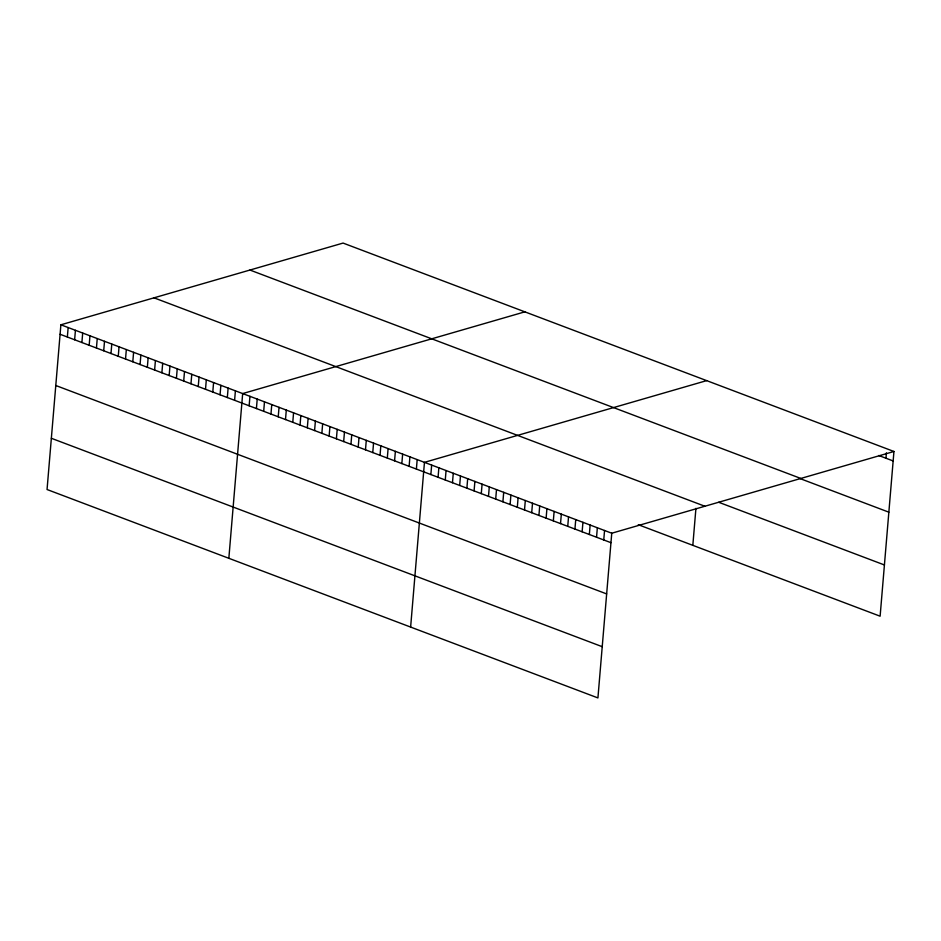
<?xml version="1.0" encoding="UTF-8"?>
<svg xmlns="http://www.w3.org/2000/svg" width="941" height="941" viewBox="0 0 941 941"><rect width="100%" height="100%" fill="white"/><g stroke="black" fill="none" stroke-linecap="round" stroke-linejoin="round"><path stroke-width="1.41" d="M893.95 451.48L343.077 243.072L60.883 324.798L47.05 489.52L597.923 697.928L611.756 533.218L893.95 451.48L880.117 616.202L638.28 524.702M67.352 337.019L68.152 327.55M74.633 339.772L75.421 330.303M81.902 342.524L82.69 333.055M89.172 345.276L89.971 335.808M96.441 348.029L97.241 338.56M103.71 350.781L104.51 341.312M110.991 353.534L111.779 344.065M118.26 356.274L119.048 346.806M125.529 359.027L126.329 349.558M132.799 361.779L133.598 352.31M140.068 364.532L140.868 355.063M147.349 367.284L148.137 357.815M154.618 370.036L155.406 360.568M161.887 372.789L162.687 363.32M169.157 375.541L169.956 366.073M176.426 378.282L177.226 368.813M183.707 381.034L184.495 371.566M190.976 383.787L191.764 374.318M198.245 386.539L199.045 377.07M205.514 389.292L206.314 379.823M212.784 392.044L213.583 382.575M220.065 394.797L220.853 385.328M227.334 397.549L228.122 388.08M234.603 400.29L235.403 390.833M228.839 558.295L242.672 393.573L524.866 311.847M249.142 405.794L249.941 396.326M256.423 408.547L257.211 399.078M263.692 411.299L264.48 401.831M270.961 414.052L271.761 404.583M278.23 416.804L279.03 407.335M285.499 419.557L286.299 410.088M292.769 422.309L293.568 412.84M300.05 425.05L300.838 415.581M307.319 427.802L308.107 418.333M314.588 430.555L315.388 421.086M321.857 433.307L322.657 423.838M329.127 436.059L329.926 426.591M336.408 438.812L337.196 429.343M343.677 441.564L344.465 432.095M350.946 444.317L351.746 434.848M358.215 447.057L359.015 437.589M365.484 449.81L366.284 440.341M372.765 452.562L373.553 443.093M380.035 455.315L380.823 445.846M387.304 458.067L388.104 448.598M394.573 460.819L395.373 451.351M401.842 463.572L402.642 454.103M409.123 466.324L409.911 456.856M416.392 469.065L417.181 459.608M410.629 627.071L424.462 462.349L706.656 380.623M430.86 474.546L431.66 465.077M438.071 477.275L438.859 467.806M445.269 479.992L446.069 470.535M452.48 482.721L453.268 473.252M459.679 485.45L460.478 475.981M466.889 488.179L467.677 478.71M474.088 490.896L474.887 481.427M481.286 493.625L482.086 484.156M488.497 496.354L489.285 486.885M495.695 499.071L496.495 489.602M502.906 501.8L503.694 492.331M510.104 504.529L510.904 495.06M517.315 507.246L518.103 497.777M524.513 509.975L525.313 500.506M531.712 512.704L532.512 503.235M538.922 515.433L539.711 505.964M546.121 518.15L546.921 508.681M553.332 520.879L554.12 511.41M560.53 523.608L561.33 514.139M567.741 526.325L568.529 516.856M574.939 529.054L575.739 519.585M582.138 531.783L582.938 522.314M589.348 534.5L590.136 525.031M596.547 537.229L597.347 527.76M603.757 539.958L604.545 530.489M692.823 545.333L695.928 508.34M885.952 458.232L886.41 452.821M878.753 455.503L893.15 460.949M249.953 270.043L800.826 478.451M800.003 478.569L888.857 512.186M718.736 502.282L884.422 564.965M154.006 297.827L704.88 506.246M60.883 324.798L611.756 533.218M60.083 334.267L610.956 542.686M55.79 385.504L606.651 593.912M51.355 438.283L602.228 646.69"/></g></svg>
